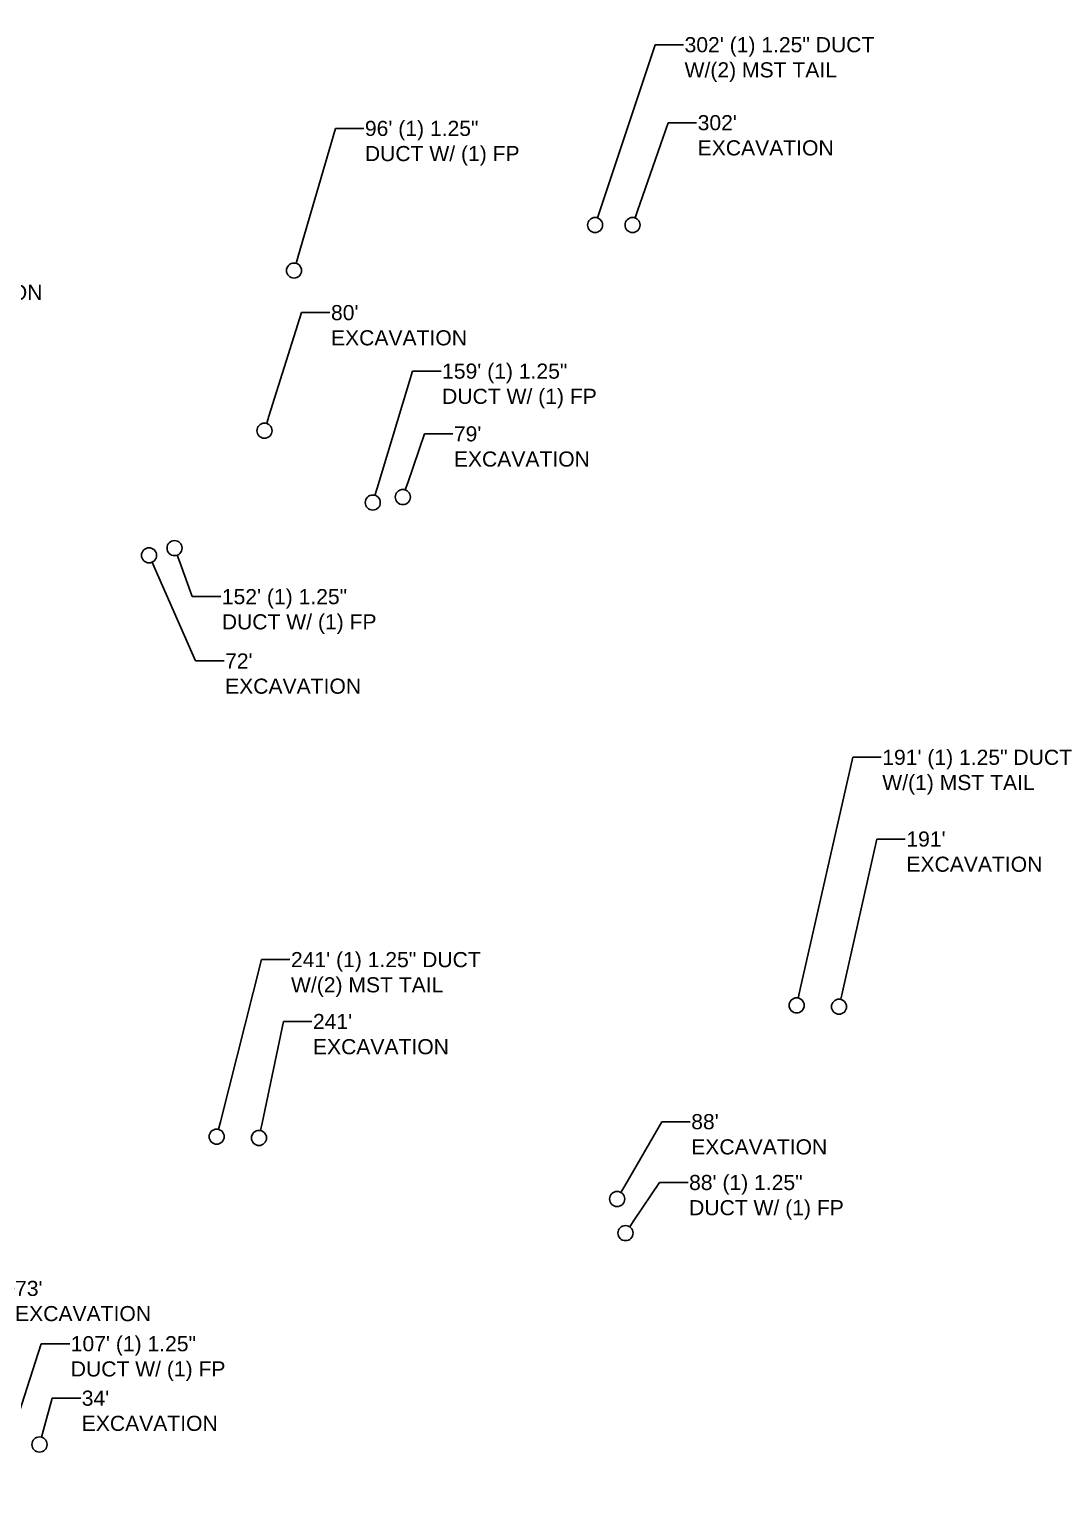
# Model space of a CAD drawing. Header units: millimetres. Extents: x -41032736 to 811436, y 699275 to 12282705.
# Drawn here: x -41030455.6 to -41030120.3, y 12280773 to 12281262 of the extents above; entities that cross this region are included whole.
import ezdxf
from ezdxf import colors
from ezdxf.entities.mleader import LeaderData, LeaderLine
from ezdxf.math import Vec2, Vec3

# ---------------------------------------------------------------- set-up
doc = ezdxf.new("R2010")
doc.units = ezdxf.units.MM
doc.header["$MEASUREMENT"] = 0
doc.layers.get('0').update_dxf_attribs({"linetype": 'CONTINUOUS'})
doc.layers.add('EXCAVATION', color=1, linetype='CONTINUOUS')
doc.styles.add('Legend', font='arial.ttf')

# ---------------------------------------------------------------- blocks, each defined once
blk = doc.blocks.new('_DotBlank')
at = {"color": 0, "linetype": 'ByBlock', "lineweight": -2}
blk.add_line((-0.5, 0), (-1, 0), dxfattribs=at)
blk.add_circle((0, 0), 0.5, dxfattribs=at)

msp = doc.modelspace()

# ---------------------------------------------------------------- leaders
at = {"layer": 'EXCAVATION', "linetype": 'Continuous'}
ml = msp.add_multileader_mtext('Standard', dxfattribs=at)
ml.set_content('302\' (1) 1.25" DUCT\\PW/(2) {\\W1;MST TAIL}', color=256, style='Legend')
ml.set_leader_properties()
ml.set_arrow_properties(name='DOTBLANK')
ml.build(insert=Vec2(0, 0))
ml.multileader.update_dxf_attribs({"dogleg_length": 0.36, "arrow_head_size": 5})
ctx = ml.context
ctx.base_point, ctx.char_height, ctx.arrow_head_size, ctx.landing_gap_size, ctx.plane_origin = Vec3(-41030239.13, 12281256.96), 5, 5, 0.347, Vec3(-41030279.37, 12281087.46)
notes = []
notes.append((ctx, [(0, (1, 1, 0), (-41030248.55, 12281256.96), (1, 0), 9.42, [(0, [(-41030268.41, 12281197.3)], 0, [])])]))
ctx.mtext.insert, ctx.mtext.width, ctx.mtext.flow_direction = Vec3(-41030238.78, 12281259.46), 0.00000000248, 5
ctx.mtext.has_bg_fill, ctx.mtext.bg_color, ctx.mtext.bg_scale_factor, ctx.mtext.bg_transparency, ctx.mtext.use_window_bg_color = 1, -1027028792, 1.5, 0, 1
ml = msp.add_multileader_mtext('Standard', dxfattribs=at)
ml.set_content('96\' (1) 1.25"\\PDUCT W/ (1) FP', color=256, style='Legend')
ml.set_leader_properties()
ml.set_arrow_properties(name='DOTBLANK')
ml.build(insert=Vec2(0, 0))
ml.multileader.update_dxf_attribs({"dogleg_length": 0.36, "arrow_head_size": 5})
ctx = ml.context
ctx.base_point, ctx.char_height, ctx.arrow_head_size, ctx.landing_gap_size, ctx.plane_origin = Vec3(-41030344.95, 12281229.27), 5, 5, 0.347, Vec3(-41030379.03, 12281072.38)
notes.append((ctx, [(0, (1, 1, 0), (-41030354.37, 12281229.27), (1, 0), 9.42, [(0, [(-41030368.06, 12281182.22)], 0, [])])]))
ctx.mtext.insert, ctx.mtext.width, ctx.mtext.flow_direction = Vec3(-41030344.6, 12281231.77), 0.00000000248, 5
ctx.mtext.has_bg_fill, ctx.mtext.bg_color, ctx.mtext.bg_scale_factor, ctx.mtext.bg_transparency, ctx.mtext.use_window_bg_color = 1, -1027028792, 1.5, 0, 1
at = {"layer": 'EXCAVATION', "color": 1, "lineweight": 9}
ml = msp.add_multileader_mtext('Standard', dxfattribs=at)
ml.set_content('244\' \\PEXCAVATION - (1) 4" CONDUIT, (1)216F ', color=1, style='Legend')
ml.set_leader_properties()
ml.set_arrow_properties(name='DOTBLANK')
ml.build(insert=Vec2(0, 0))
ml.multileader.update_dxf_attribs({"dogleg_length": 0.36, "arrow_head_size": 5})
ctx = ml.context
ctx.base_point, ctx.char_height, ctx.arrow_head_size, ctx.landing_gap_size, ctx.plane_origin = Vec3(-41030496.7, 12281183.35), 5, 5, 0.347, Vec3(-41030482.91, 12281078.72)
notes.append((ctx, [(1, (1, 1, 0), (-41030506.12, 12281183.35), (1, 0), 9.42, [(0, [(-41030514.61, 12281124.29)], 0, [])])]))
ctx.mtext.insert, ctx.mtext.width, ctx.mtext.defined_height, ctx.mtext.flow_direction = Vec3(-41030496.35, 12281185.85), 42.6073, 12.23, 5
ctx.mtext.has_bg_fill, ctx.mtext.bg_color, ctx.mtext.bg_scale_factor, ctx.mtext.bg_transparency, ctx.mtext.use_window_bg_color = 1, -1027028792, 1.5, 0, 1
ml = msp.add_multileader_mtext('Standard', dxfattribs=at)
ml.set_content("72' \\PEXCAVATION ", color=1, style='Legend')
ml.set_leader_properties()
ml.set_arrow_properties(name='DOTBLANK')
ml.build(insert=Vec2(0, 0))
ml.multileader.update_dxf_attribs({"dogleg_length": 0.36, "arrow_head_size": 5})
ctx = ml.context
ctx.base_point, ctx.char_height, ctx.arrow_head_size, ctx.landing_gap_size, ctx.plane_origin = Vec3(-41030391.23, 12281053.07), 5, 5, 0.347, Vec3(-41030386.31, 12281034.08)
notes.append((ctx, [(1, (1, 1, 0), (-41030400.65, 12281053.07), (1, 0), 9.42, [(0, [(-41030416.05, 12281088.02)], 0, [])])]))
ctx.mtext.insert, ctx.mtext.width, ctx.mtext.defined_height, ctx.mtext.flow_direction = Vec3(-41030390.88, 12281055.57), 35.783, 11.4, 5
ctx.mtext.has_bg_fill, ctx.mtext.bg_color, ctx.mtext.bg_scale_factor, ctx.mtext.bg_transparency, ctx.mtext.use_window_bg_color = 1, -1027028792, 1.5, 0, 1
at = {"layer": 'EXCAVATION', "linetype": 'Continuous'}
ml = msp.add_multileader_mtext('Standard', dxfattribs=at)
ml.set_content('191\' (1) 1.25" DUCT\\PW/(1) {\\W1;MST TAIL}', color=256, style='Legend')
ml.set_leader_properties()
ml.set_arrow_properties(name='DOTBLANK')
ml.build(insert=Vec2(0, 0))
ml.multileader.update_dxf_attribs({"dogleg_length": 0.36, "arrow_head_size": 5})
ctx = ml.context
ctx.base_point, ctx.char_height, ctx.arrow_head_size, ctx.landing_gap_size, ctx.plane_origin = Vec3(-41030173.69, 12281021.2), 5, 5, 0.347, Vec3(-41030212.64, 12280829.28)
notes.append((ctx, [(0, (1, 1, 0), (-41030183.11, 12281021.2), (1, 0), 9.42, [(0, [(-41030201.68, 12280939.12)], 0, [])])]))
ctx.mtext.insert, ctx.mtext.width, ctx.mtext.flow_direction = Vec3(-41030173.34, 12281023.7), 0.00000000248, 5
ctx.mtext.has_bg_fill, ctx.mtext.bg_color, ctx.mtext.bg_scale_factor, ctx.mtext.bg_transparency, ctx.mtext.use_window_bg_color = 1, -1027028792, 1.5, 0, 1
ml = msp.add_multileader_mtext('Standard', dxfattribs=at)
ml.set_content('241\' (1) 1.25" DUCT\\PW/(2) {\\W1;MST TAIL}', color=256, style='Legend')
ml.set_leader_properties()
ml.set_arrow_properties(name='DOTBLANK')
ml.build(insert=Vec2(0, 0))
ml.multileader.update_dxf_attribs({"dogleg_length": 0.36, "arrow_head_size": 5})
ctx = ml.context
ctx.base_point, ctx.char_height, ctx.arrow_head_size, ctx.landing_gap_size, ctx.plane_origin = Vec3(-41030369.42, 12280954.27), 5, 5, 0.347, Vec3(-41030404.64, 12280785.86)
notes.append((ctx, [(0, (1, 1, 0), (-41030378.84, 12280954.27), (1, 0), 9.42, [(0, [(-41030393.67, 12280895.7)], 0, [])])]))
ctx.mtext.insert, ctx.mtext.width, ctx.mtext.flow_direction = Vec3(-41030369.07, 12280956.77), 0.00000000248, 5
ctx.mtext.has_bg_fill, ctx.mtext.bg_color, ctx.mtext.bg_scale_factor, ctx.mtext.bg_transparency, ctx.mtext.use_window_bg_color = 1, -1027028792, 1.5, 0, 1
at = {"layer": 'EXCAVATION', "color": 1, "lineweight": 9}
ml = msp.add_multileader_mtext('Standard', dxfattribs=at)
ml.set_content("88' \\PEXCAVATION ", color=1, style='Legend')
ml.set_leader_properties()
ml.set_arrow_properties(name='DOTBLANK')
ml.build(insert=Vec2(0, 0))
ml.multileader.update_dxf_attribs({"dogleg_length": 0.36, "arrow_head_size": 5})
ctx = ml.context
ctx.base_point, ctx.char_height, ctx.arrow_head_size, ctx.landing_gap_size, ctx.plane_origin = Vec3(-41030236.92, 12280900.65), 5, 5, 0.347, Vec3(-41030246.48, 12280822.25)
notes.append((ctx, [(1, (1, 1, 0), (-41030246.34, 12280900.65), (1, 0), 9.42, [(0, [(-41030261.11, 12280875.07)], 0, [])])]))
ctx.mtext.insert, ctx.mtext.width, ctx.mtext.defined_height, ctx.mtext.flow_direction = Vec3(-41030236.58, 12280903.15), 35.783, 11.4, 5
ctx.mtext.has_bg_fill, ctx.mtext.bg_color, ctx.mtext.bg_scale_factor, ctx.mtext.bg_transparency, ctx.mtext.use_window_bg_color = 1, -1027028792, 1.5, 0, 1
ml = msp.add_multileader_mtext('Standard', dxfattribs=at)
ml.set_content("73' \\PEXCAVATION ", color=1, style='Legend')
ml.set_leader_properties()
ml.set_arrow_properties(name='DOTBLANK')
ml.build(insert=Vec2(0, 0))
ml.multileader.update_dxf_attribs({"dogleg_length": 0.36, "arrow_head_size": 5})
ctx = ml.context
ctx.base_point, ctx.char_height, ctx.arrow_head_size, ctx.landing_gap_size, ctx.plane_origin = Vec3(-41030460.75, 12280845.49), 5, 5, 0.347, Vec3(-41030469.26, 12280760.51)
notes.append((ctx, [(1, (1, 1, 0), (-41030470.17, 12280845.49), (1, 0), 9.42, [(0, [(-41030483.89, 12280813.33)], 0, [])])]))
ctx.mtext.insert, ctx.mtext.width, ctx.mtext.defined_height, ctx.mtext.flow_direction = Vec3(-41030460.4, 12280847.99), 35.783, 11.4, 5
ctx.mtext.has_bg_fill, ctx.mtext.bg_color, ctx.mtext.bg_scale_factor, ctx.mtext.bg_transparency, ctx.mtext.use_window_bg_color = 1, -1027028792, 1.5, 0, 1
for ctx, leaders in notes:
    for number, flags, end, landing, length, lines in leaders:
        leader = LeaderData()
        leader.index, (leader.has_last_leader_line, leader.has_dogleg_vector, leader.attachment_direction) = number, flags
        leader.last_leader_point, leader.dogleg_vector, leader.dogleg_length = Vec3(end), Vec3(landing), length
        for number, points, colour, breaks in lines:
            line = LeaderLine()
            line.index, line.vertices, line.color, line.breaks = number, Vec3.list(points), colors.encode_raw_color(colour), breaks
            leader.lines.append(line)
        ctx.leaders.append(leader)

# ---------------------------------------------------------------- next in the draw order: leaders
ml = msp.add_multileader_mtext('Standard', dxfattribs=at)
ml.set_content("302' \\PEXCAVATION ", color=1, style='Legend')
ml.set_leader_properties()
ml.set_arrow_properties(name='DOTBLANK')
ml.build(insert=Vec2(0, 0))
ml.multileader.update_dxf_attribs({"dogleg_length": 0.36, "arrow_head_size": 5})
ctx = ml.context
ctx.base_point, ctx.char_height, ctx.arrow_head_size, ctx.landing_gap_size, ctx.plane_origin = Vec3(-41030234.8, 12281231.16), 5, 5, 0.347, Vec3(-41030239.75, 12281144.05)
notes = []
notes.append((ctx, [(1, (1, 1, 0), (-41030244.22, 12281231.16), (1, 0), 9.42, [(0, [(-41030256, 12281197.3)], 0, [])])]))
ctx.mtext.insert, ctx.mtext.width, ctx.mtext.defined_height, ctx.mtext.flow_direction = Vec3(-41030234.45, 12281233.66), 35.783, 11.4, 5
ctx.mtext.has_bg_fill, ctx.mtext.bg_color, ctx.mtext.bg_scale_factor, ctx.mtext.bg_transparency, ctx.mtext.use_window_bg_color = 1, -1027028792, 1.5, 0, 1
ml = msp.add_multileader_mtext('Standard', dxfattribs=at)
ml.set_content("80' \\PEXCAVATION ", color=1, style='Legend')
ml.set_leader_properties()
ml.set_arrow_properties(name='DOTBLANK')
ml.build(insert=Vec2(0, 0))
ml.multileader.update_dxf_attribs({"dogleg_length": 0.36, "arrow_head_size": 5})
ctx = ml.context
ctx.base_point, ctx.char_height, ctx.arrow_head_size, ctx.landing_gap_size, ctx.plane_origin = Vec3(-41030356.16, 12281168.32), 5, 5, 0.347, Vec3(-41030348.11, 12281075.31)
notes.append((ctx, [(1, (1, 1, 0), (-41030365.58, 12281168.32), (1, 0), 9.42, [(0, [(-41030377.85, 12281129.25)], 0, [])])]))
ctx.mtext.insert, ctx.mtext.width, ctx.mtext.defined_height, ctx.mtext.flow_direction = Vec3(-41030355.82, 12281170.82), 35.783, 11.4, 5
ctx.mtext.has_bg_fill, ctx.mtext.bg_color, ctx.mtext.bg_scale_factor, ctx.mtext.bg_transparency, ctx.mtext.use_window_bg_color = 1, -1027028792, 1.5, 0, 1
ml = msp.add_multileader_mtext('Standard', dxfattribs=at)
ml.set_content("191' \\PEXCAVATION ", color=1, style='Legend')
ml.set_leader_properties()
ml.set_arrow_properties(name='DOTBLANK')
ml.build(insert=Vec2(0, 0))
ml.multileader.update_dxf_attribs({"dogleg_length": 0.36, "arrow_head_size": 5})
ctx = ml.context
ctx.base_point, ctx.char_height, ctx.arrow_head_size, ctx.landing_gap_size, ctx.plane_origin = Vec3(-41030165.71, 12280994.16), 5, 5, 0.347, Vec3(-41030173.02, 12280885.88)
notes.append((ctx, [(1, (1, 1, 0), (-41030175.13, 12280994.16), (1, 0), 9.42, [(0, [(-41030187.66, 12280938.69)], 0, [])])]))
ctx.mtext.insert, ctx.mtext.width, ctx.mtext.defined_height, ctx.mtext.flow_direction = Vec3(-41030165.36, 12280996.66), 35.783, 11.4, 5
ctx.mtext.has_bg_fill, ctx.mtext.bg_color, ctx.mtext.bg_scale_factor, ctx.mtext.bg_transparency, ctx.mtext.use_window_bg_color = 1, -1027028792, 1.5, 0, 1
ml = msp.add_multileader_mtext('Standard', dxfattribs=at)
ml.set_content("241' \\PEXCAVATION ", color=1, style='Legend')
ml.set_leader_properties()
ml.set_arrow_properties(name='DOTBLANK')
ml.build(insert=Vec2(0, 0))
ml.multileader.update_dxf_attribs({"dogleg_length": 0.36, "arrow_head_size": 5})
ctx = ml.context
ctx.base_point, ctx.char_height, ctx.arrow_head_size, ctx.landing_gap_size, ctx.plane_origin = Vec3(-41030362.14, 12280933.79), 5, 5, 0.347, Vec3(-41030365.02, 12280842.45)
notes.append((ctx, [(1, (1, 1, 0), (-41030371.57, 12280933.79), (1, 0), 9.42, [(0, [(-41030379.66, 12280895.27)], 0, [])])]))
ctx.mtext.insert, ctx.mtext.width, ctx.mtext.defined_height, ctx.mtext.flow_direction = Vec3(-41030361.8, 12280936.29), 35.783, 11.4, 5
ctx.mtext.has_bg_fill, ctx.mtext.bg_color, ctx.mtext.bg_scale_factor, ctx.mtext.bg_transparency, ctx.mtext.use_window_bg_color = 1, -1027028792, 1.5, 0, 1
at = {"layer": 'EXCAVATION', "linetype": 'Continuous'}
ml = msp.add_multileader_mtext('Standard', dxfattribs=at)
ml.set_content('88\' (1) 1.25"\\PDUCT W/ (1) FP', color=256, style='Legend')
ml.set_leader_properties()
ml.set_arrow_properties(name='DOTBLANK')
ml.build(insert=Vec2(0, 0))
ml.multileader.update_dxf_attribs({"dogleg_length": 0.36, "arrow_head_size": 5})
ctx = ml.context
ctx.base_point, ctx.char_height, ctx.arrow_head_size, ctx.landing_gap_size, ctx.plane_origin = Vec3(-41030237.64, 12280880.53), 5, 5, 0.347, Vec3(-41030272.2, 12280755.16)
notes.append((ctx, [(0, (1, 1, 0), (-41030247.06, 12280880.53), (1, 0), 9.42, [(0, [(-41030258.32, 12280863.79)], 0, [])])]))
ctx.mtext.insert, ctx.mtext.width, ctx.mtext.flow_direction = Vec3(-41030237.29, 12280883.03), 0.00000000248, 5
ctx.mtext.has_bg_fill, ctx.mtext.bg_color, ctx.mtext.bg_scale_factor, ctx.mtext.bg_transparency, ctx.mtext.use_window_bg_color = 1, -1027028792, 1.5, 0, 1
ml = msp.add_multileader_mtext('Standard', dxfattribs=at)
ml.set_content('107\' (1) 1.25"\\PDUCT W/ (1) FP', color=256, style='Legend')
ml.set_leader_properties()
ml.set_arrow_properties(name='DOTBLANK')
ml.build(insert=Vec2(0, 0))
ml.multileader.update_dxf_attribs({"dogleg_length": 0.36, "arrow_head_size": 5})
ctx = ml.context
ctx.base_point, ctx.char_height, ctx.arrow_head_size, ctx.landing_gap_size, ctx.plane_origin = Vec3(-41030442.32, 12280827.19), 5, 5, 0.347, Vec3(-41030474.44, 12280680.91)
notes.append((ctx, [(0, (1, 1, 0), (-41030451.74, 12280827.19), (1, 0), 9.42, [(0, [(-41030463.47, 12280790.75)], 0, [])])]))
ctx.mtext.insert, ctx.mtext.width, ctx.mtext.flow_direction = Vec3(-41030441.97, 12280829.69), 0.00000000248, 5
ctx.mtext.has_bg_fill, ctx.mtext.bg_color, ctx.mtext.bg_scale_factor, ctx.mtext.bg_transparency, ctx.mtext.use_window_bg_color = 1, -1027028792, 1.5, 0, 1
for ctx, leaders in notes:
    for number, flags, end, landing, length, lines in leaders:
        leader = LeaderData()
        leader.index, (leader.has_last_leader_line, leader.has_dogleg_vector, leader.attachment_direction) = number, flags
        leader.last_leader_point, leader.dogleg_vector, leader.dogleg_length = Vec3(end), Vec3(landing), length
        for number, points, colour, breaks in lines:
            line = LeaderLine()
            line.index, line.vertices, line.color, line.breaks = number, Vec3.list(points), colors.encode_raw_color(colour), breaks
            leader.lines.append(line)
        ctx.leaders.append(leader)

# ---------------------------------------------------------------- next in the draw order: leaders
at = {"layer": 'EXCAVATION', "color": 1, "lineweight": 9}
ml = msp.add_multileader_mtext('Standard', dxfattribs=at)
ml.set_content("79' \\PEXCAVATION ", color=1, style='Legend')
ml.set_leader_properties()
ml.set_arrow_properties(name='DOTBLANK')
ml.build(insert=Vec2(0, 0))
ml.multileader.update_dxf_attribs({"dogleg_length": 0.36, "arrow_head_size": 5})
ctx = ml.context
ctx.base_point, ctx.char_height, ctx.arrow_head_size, ctx.landing_gap_size, ctx.plane_origin = Vec3(-41030315.5, 12281128.21), 5, 5, 0.347, Vec3(-41030302.29, 12281053.36)
notes = []
notes.append((ctx, [(1, (1, 1, 0), (-41030324.92, 12281128.21), (1, 0), 9.42, [(0, [(-41030332.03, 12281107.3)], 0, [])])]))
ctx.mtext.insert, ctx.mtext.width, ctx.mtext.defined_height, ctx.mtext.flow_direction = Vec3(-41030315.15, 12281130.71), 35.783, 11.4, 5
ctx.mtext.has_bg_fill, ctx.mtext.bg_color, ctx.mtext.bg_scale_factor, ctx.mtext.bg_transparency, ctx.mtext.use_window_bg_color = 1, -1027028792, 1.5, 0, 1
ml = msp.add_multileader_mtext('Standard', dxfattribs=at)
ml.set_content("34' \\PEXCAVATION ", color=1, style='Legend')
ml.set_leader_properties()
ml.set_arrow_properties(name='DOTBLANK')
ml.build(insert=Vec2(0, 0))
ml.multileader.update_dxf_attribs({"dogleg_length": 0.36, "arrow_head_size": 5})
ctx = ml.context
ctx.base_point, ctx.char_height, ctx.arrow_head_size, ctx.landing_gap_size, ctx.plane_origin = Vec3(-41030438.68, 12280809.18), 5, 5, 0.347, Vec3(-41030434.81, 12280737.5)
notes.append((ctx, [(1, (1, 1, 0), (-41030448.1, 12280809.18), (1, 0), 9.42, [(0, [(-41030452.32, 12280793.83)], 0, [])])]))
ctx.mtext.insert, ctx.mtext.width, ctx.mtext.defined_height, ctx.mtext.flow_direction = Vec3(-41030438.33, 12280811.68), 35.783, 11.4, 5
ctx.mtext.has_bg_fill, ctx.mtext.bg_color, ctx.mtext.bg_scale_factor, ctx.mtext.bg_transparency, ctx.mtext.use_window_bg_color = 1, -1027028792, 1.5, 0, 1
for ctx, leaders in notes:
    for number, flags, end, landing, length, lines in leaders:
        leader = LeaderData()
        leader.index, (leader.has_last_leader_line, leader.has_dogleg_vector, leader.attachment_direction) = number, flags
        leader.last_leader_point, leader.dogleg_vector, leader.dogleg_length = Vec3(end), Vec3(landing), length
        for number, points, colour, breaks in lines:
            line = LeaderLine()
            line.index, line.vertices, line.color, line.breaks = number, Vec3.list(points), colors.encode_raw_color(colour), breaks
            leader.lines.append(line)
        ctx.leaders.append(leader)

# ---------------------------------------------------------------- next in the draw order: leaders
at = {"layer": 'EXCAVATION', "linetype": 'Continuous'}
ml = msp.add_multileader_mtext('Standard', dxfattribs=at)
ml.set_content('159\' (1) 1.25"\\PDUCT W/ (1) FP', color=256, style='Legend')
ml.set_leader_properties()
ml.set_arrow_properties(name='DOTBLANK')
ml.build(insert=Vec2(0, 0))
ml.multileader.update_dxf_attribs({"dogleg_length": 0.36, "arrow_head_size": 5})
ctx = ml.context
ctx.base_point, ctx.char_height, ctx.arrow_head_size, ctx.landing_gap_size, ctx.plane_origin = Vec3(-41030319.4, 12281148.96), 5, 5, 0.347, Vec3(-41030352.97, 12280995.63)
notes = []
notes.append((ctx, [(0, (1, 1, 0), (-41030328.82, 12281148.96), (1, 0), 9.42, [(0, [(-41030342, 12281105.47)], 0, [])])]))
ctx.mtext.insert, ctx.mtext.width, ctx.mtext.flow_direction = Vec3(-41030319.05, 12281151.46), 0.00000000248, 5
ctx.mtext.has_bg_fill, ctx.mtext.bg_color, ctx.mtext.bg_scale_factor, ctx.mtext.bg_transparency, ctx.mtext.use_window_bg_color = 1, -1027028792, 1.5, 0, 1
for ctx, leaders in notes:
    for number, flags, end, landing, length, lines in leaders:
        leader = LeaderData()
        leader.index, (leader.has_last_leader_line, leader.has_dogleg_vector, leader.attachment_direction) = number, flags
        leader.last_leader_point, leader.dogleg_vector, leader.dogleg_length = Vec3(end), Vec3(landing), length
        for number, points, colour, breaks in lines:
            line = LeaderLine()
            line.index, line.vertices, line.color, line.breaks = number, Vec3.list(points), colors.encode_raw_color(colour), breaks
            leader.lines.append(line)
        ctx.leaders.append(leader)

# ---------------------------------------------------------------- next in the draw order: leaders
ml = msp.add_multileader_mtext('Standard', dxfattribs=at)
ml.set_content('152\' (1) 1.25"\\PDUCT W/ (1) FP', color=256, style='Legend')
ml.set_leader_properties()
ml.set_arrow_properties(name='DOTBLANK')
ml.build(insert=Vec2(0, 0))
ml.multileader.update_dxf_attribs({"dogleg_length": 0.36, "arrow_head_size": 5})
ctx = ml.context
ctx.base_point, ctx.char_height, ctx.arrow_head_size, ctx.landing_gap_size, ctx.plane_origin = Vec3(-41030392.31, 12281074.36), 5, 5, 0.347, Vec3(-41030418.57, 12280980.58)
notes = []
notes.append((ctx, [(0, (1, 1, 0), (-41030401.73, 12281074.36), (1, 0), 9.42, [(0, [(-41030407.6, 12281090.42)], 0, [])])]))
ctx.mtext.insert, ctx.mtext.width, ctx.mtext.flow_direction = Vec3(-41030391.96, 12281076.86), 0.00000000248, 5
ctx.mtext.has_bg_fill, ctx.mtext.bg_color, ctx.mtext.bg_scale_factor, ctx.mtext.bg_transparency, ctx.mtext.use_window_bg_color = 1, -1027028792, 1.5, 0, 1
for ctx, leaders in notes:
    for number, flags, end, landing, length, lines in leaders:
        leader = LeaderData()
        leader.index, (leader.has_last_leader_line, leader.has_dogleg_vector, leader.attachment_direction) = number, flags
        leader.last_leader_point, leader.dogleg_vector, leader.dogleg_length = Vec3(end), Vec3(landing), length
        for number, points, colour, breaks in lines:
            line = LeaderLine()
            line.index, line.vertices, line.color, line.breaks = number, Vec3.list(points), colors.encode_raw_color(colour), breaks
            leader.lines.append(line)
        ctx.leaders.append(leader)

doc.saveas('drawing.dxf')
